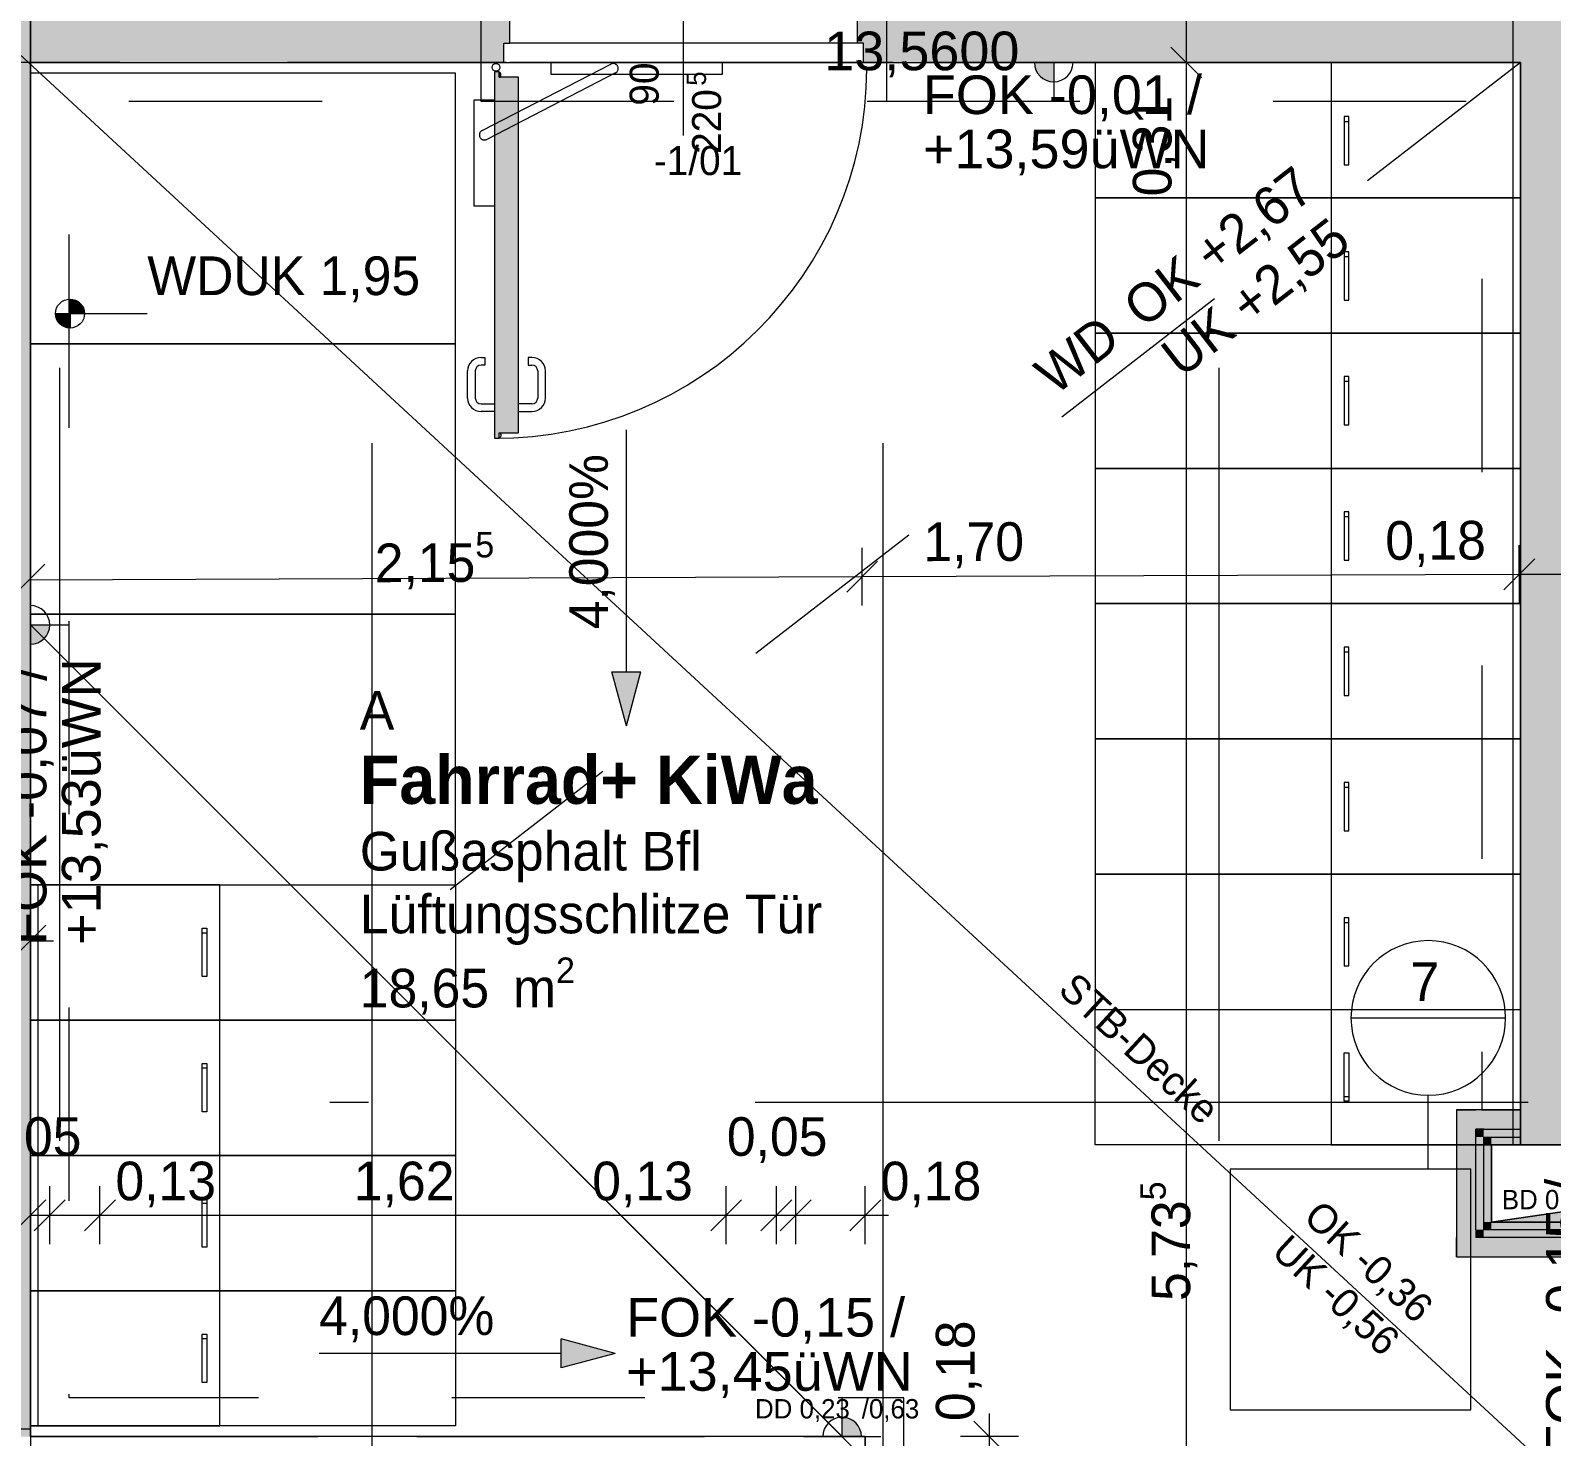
# Model space of a CAD drawing. Header units: metres. Extents: x -3.9 to 83, y -38 to 6.2.
# Drawn here: x 8.925 to 12.861, y -3.865 to -0.227 of the extents above; entities that cross this region are included whole.
import ezdxf

# ---------------------------------------------------------------- set-up
doc = ezdxf.new("R2010")
doc.units = ezdxf.units.M
doc.header["$MEASUREMENT"] = 0
for name, pattern in [('Achse', [0.004, 0.002, -0.001, 0, -0.001]), ('Punkt 1_1', [0.075, 0.025, -0.05]), ('Schnittlinie', [0.006, 0.003, -0.0015, 0, -0.0015]), ('Untersicht', [0.001, 0.0005, -0.0005]), ('Untersicht 1_1', [0.075, 0.025, -0.05])]:
    doc.linetypes.add(name, pattern=pattern)
for name, color, linetype in [('0._EG PP_2_000 Achsraster', 7, 'Continuous'), ('0._EG PP_2_110 Wand Aussen', 7, 'Continuous'), ('0._EG PP_2_120 Wand Innen tragend', 7, 'Continuous'), ('0._EG PP_2_170 Schachtwände', 7, 'Continuous'), ('0._EG PP_2_210 Decke', 7, 'Continuous'), ('0._EG PP_2_220 Bodenaufbau', 7, 'Continuous'), ('0._EG PP_2_240 Unterdämmung', 7, 'Continuous'), ('0._EG PP_2_270 Deckendurchbruchsymbol', 7, 'Continuous'), ('0._EG PP_2_520 Fixeinbauten', 7, 'Continuous'), ('0._EG PP_2_810 Raum', 7, 'Continuous'), ('0._EG PP_2_851 Marker Schnitt', 7, 'Continuous'), ('0._EG PP_2_860 Marker Änderung bis 26mmtt', 7, 'Continuous'), ('0._EG PP_2_910 Allgemein Lageplan Höhen', 7, 'Continuous'), ('0._EG PP_2_950 Polierplan Bemaßung', 7, 'Continuous')]:
    doc.layers.add(name, color=color, linetype=linetype)
doc.styles.add('ERSTELLTER_STIL_1', font='arial.ttf')
doc.styles.add('ERSTELLTER_STIL_10', font='')
doc.styles.add('ERSTELLTER_STIL_2', font='')
doc.styles.get('ERSTELLTER_STIL_10').set_extended_font_data('Eurostile', bold=True)
doc.styles.get('ERSTELLTER_STIL_2').set_extended_font_data('Eurostile')
doc.linetypes.add('Wolke', pattern='A,0,[2,415_260415_PP_VA_1_3 0 EG1.Shx,S=0.00023923,R=0,X=-3.85971e-06,Y=0.000734738],-0.03,0', length=0.03)

msp = doc.modelspace()

# ---------------------------------------------------------------- hatches: boundary and pattern name
at = {"layer": '0._EG PP_2_110 Wand Aussen', "linetype": 'Continuous', "lineweight": 13, "true_color": 0x3f7f02}
for points in [[(8.925, -0.31), (10.09, -0.31), (10.09, -0.195), (10.09, -0.13), (8.925, -0.13)], [(11.14, -0.195), (11.14, -0.31), (12.78, -0.31), (12.78, -0.13), (11.14, -0.13), (11.14, -0.195)], [(12.78, -0.31), (12.96, -0.13), (12.78, -0.13)], [(12.78, -0.31), (12.96, -0.31), (12.96, -0.13)], [(12.78, -0.31), (12.78, -2.93), (12.96, -2.93), (12.96, -0.31)], [(12.96, -2.93), (12.78, -3.11), (12.96, -3.11)], [(12.96, -2.93), (12.78, -2.93), (12.78, -3.11)]]:
    msp.add_hatch(color=76, dxfattribs=at).paths.add_polyline_path(points)
at = {"layer": '0._EG PP_2_110 Wand Aussen', "linetype": 'Continuous', "lineweight": 13, "true_color": 0xff6400}
for points in [[(10.09, -0.3), (10.09, -0.31), (10.15, -0.31), (10.15, -0.26), (10.165, -0.26), (10.165, -0.195), (10.09, -0.195), (10.09, -0.205)], [(11.14, -0.3), (11.14, -0.205), (11.14, -0.195), (11.065, -0.195), (11.065, -0.26), (11.08, -0.26), (11.08, -0.31), (11.14, -0.31)], [(10.126, -1.282), (10.138, -1.282), (10.138, -1.268), (10.1875, -1.268), (10.1875, -0.348), (10.138, -0.348), (10.138, -0.334), (10.126, -0.334)]]:
    msp.add_hatch(color=30, dxfattribs=at).paths.add_polyline_path(points)
at = {"layer": '0._EG PP_2_120 Wand Innen tragend', "linetype": 'Continuous', "lineweight": 13, "true_color": 0x3f7f02}
for points in [[(8.745, -0.31), (8.925, -0.31), (8.925, -0.13), (8.745, -0.13)], [(8.925, -3.865), (8.925, -0.31), (8.745, -0.31), (8.745, -3.865)]]:
    msp.add_hatch(color=76, dxfattribs=at).paths.add_polyline_path(points)
at = {"layer": '0._EG PP_2_170 Schachtwände', "linetype": 'Continuous', "lineweight": 13, "true_color": 0xffaa00}
for points in [[(12.615, -3.02), (12.665, -3.07), (12.665, -3.02)], [(12.615, -3.07), (12.665, -3.07), (12.615, -3.02)], [(12.665, -3.07), (12.78, -3.07), (12.78, -3.02), (12.665, -3.02)], [(12.615, -3.07), (12.615, -3.35), (12.665, -3.35), (12.665, -3.07)], [(12.665, -3.35), (12.615, -3.35), (12.615, -3.4)], [(12.665, -3.35), (12.615, -3.4), (12.665, -3.4)], [(12.665, -3.4), (13.205, -3.4), (13.205, -3.35), (12.665, -3.35)]]:
    msp.add_hatch(color=40, dxfattribs=at).paths.add_polyline_path(points)
at = {"layer": '0._EG PP_2_170 Schachtwände', "linetype": 'Continuous', "lineweight": 13, "true_color": 0xfb02fe}
for points in [[(12.665, -3.07), (12.685, -3.09), (12.685, -3.07)], [(12.665, -3.09), (12.685, -3.09), (12.665, -3.07)], [(12.665, -3.09), (12.665, -3.33), (12.685, -3.33), (12.685, -3.09)], [(12.685, -3.09), (12.78, -3.09), (12.78, -3.07), (12.685, -3.07)], [(12.685, -3.09), (12.705, -3.11), (12.705, -3.09)], [(12.685, -3.11), (12.705, -3.11), (12.685, -3.09)], [(12.705, -3.11), (12.78, -3.11), (12.78, -3.09), (12.705, -3.09)], [(12.685, -3.11), (12.685, -3.31), (12.705, -3.31), (12.705, -3.11)], [(12.685, -3.33), (12.665, -3.33), (12.665, -3.35)], [(12.685, -3.33), (12.665, -3.35), (12.685, -3.35)], [(12.705, -3.31), (12.685, -3.31), (12.685, -3.33)], [(12.705, -3.31), (12.685, -3.33), (12.705, -3.33)], [(12.685, -3.35), (13.205, -3.35), (13.205, -3.33), (12.685, -3.33)], [(12.705, -3.33), (13.205, -3.33), (13.205, -3.31), (12.705, -3.31)]]:
    msp.add_hatch(color=6, dxfattribs=at).paths.add_polyline_path(points)
at = {"layer": '0._EG PP_2_270 Deckendurchbruchsymbol', "linetype": 'Continuous', "lineweight": 0}
msp.add_hatch(color=8, dxfattribs=at).paths.add_polyline_path([(12.705, -3.31), (13.205, -3.31), (13.205, -3.11), (13.1411, -3.2461)])
at = {"layer": '0._EG PP_2_950 Polierplan Bemaßung', "linetype": 'Continuous', "lineweight": 0, "true_color": 0x000000}
for points in [[(11.5724, -0.31), (11.5224, -0.31), (11.5262, -0.3291), (11.537, -0.3454), (11.5532, -0.3562), (11.5724, -0.36)], [(8.925, -1.765), (8.925, -1.815), (8.9441, -1.8112), (8.9604, -1.8004), (8.9712, -1.7841), (8.975, -1.765)], [(11.025, -3.865), (11.075, -3.865), (11.0712, -3.8459), (11.0604, -3.8296), (11.0441, -3.8188), (11.025, -3.815)]]:
    msp.add_hatch(color=18, dxfattribs=at).paths.add_polyline_path(points)
at = {"layer": '0._EG PP_2_950 Polierplan Bemaßung', "linetype": 'Continuous', "lineweight": 13, "true_color": 0xff6400}
for points in [[(9.0274, -0.9597), (9.0649, -0.9595), (9.062, -0.9452), (9.0538, -0.9331), (9.0416, -0.925), (9.0272, -0.9222)], [(9.0274, -0.9597), (8.9899, -0.9598), (8.9928, -0.9742), (9.001, -0.9863), (9.0132, -0.9944), (9.0275, -0.9972)]]:
    msp.add_hatch(color=30, dxfattribs=at).paths.add_polyline_path(points)
at = {"layer": '0._EG PP_2_950 Polierplan Bemaßung', "linetype": 'Continuous', "lineweight": 13, "true_color": 0x6c6cff}
for points in [[(10.4668, -2.0265), (10.5043, -1.8865), (10.4293, -1.8865)], [(10.4381, -3.65), (10.2981, -3.6125), (10.2981, -3.6875)]]:
    msp.add_hatch(color=171, dxfattribs=at).paths.add_polyline_path(points)

# ---------------------------------------------------------------- linework, layer by layer
at = {"layer": '0._EG PP_2_000 Achsraster', "color": 5, "linetype": 'Achse', "lineweight": 0, "ltscale": 1000}
for p, q in [((9, 3), (9, -36)), ((12, 3), (12, -36)), ((-1.5, -3), (21, -3))]:
    msp.add_line(p, q, dxfattribs=at)
at = {"layer": '0._EG PP_2_110 Wand Aussen', "color": 7, "linetype": 'Continuous', "lineweight": 13, "ltscale": 1000}
for p, q in [((10.615, -0.4991), (10.615, 0.05)), ((10.1405, -0.3355), (10.138, -0.3355)), ((10.138, -0.3355), (10.138, -0.348)), ((10.138, -0.348), (10.1405, -0.348)), ((10.142, -0.3395), (10.1405, -0.3355)), ((10.1405, -0.348), (10.142, -0.344)), ((10.142, -0.344), (10.142, -0.3395)), ((10.091, -1.073), (10.101, -1.073)), ((10.101, -1.093), (10.091, -1.093)), ((10.101, -1.073), (10.101, -1.093)), ((10.2225, -1.073), (10.2125, -1.073)), ((10.2125, -1.073), (10.2125, -1.093)), ((10.2125, -1.093), (10.2225, -1.093)), ((10.056, -1.178), (10.056, -1.108)), ((10.076, -1.108), (10.076, -1.178)), ((10.2375, -1.108), (10.2375, -1.178)), ((10.2575, -1.178), (10.2575, -1.108)), ((10.091, -1.193), (10.126, -1.193)), ((10.126, -1.213), (10.091, -1.213)), ((10.2225, -1.193), (10.1875, -1.193)), ((10.1875, -1.213), (10.2225, -1.213)), ((10.138, -1.268), (10.1405, -1.268)), ((10.138, -1.2805), (10.138, -1.268)), ((10.1405, -1.2805), (10.138, -1.2805)), ((10.1405, -1.268), (10.142, -1.272)), ((10.142, -1.2765), (10.1405, -1.2805)), ((10.142, -1.272), (10.142, -1.2765))]:
    msp.add_line(p, q, dxfattribs=at)
at = {"layer": '0._EG PP_2_110 Wand Aussen', "color": 7, "linetype": 'Continuous', "lineweight": 18, "ltscale": 1000}
for p, q in [((10.09, -0.195), (10.09, -0.31)), ((11.14, -0.195), (11.14, -0.31))]:
    msp.add_line(p, q, dxfattribs=at)
at = {"layer": '0._EG PP_2_110 Wand Aussen', "color": 7, "linetype": 'Untersicht 1_1', "lineweight": 13, "ltscale": 1000}
for p, q in [((11.065, -0.26), (10.165, -0.26)), ((10.09, -0.31), (11.14, -0.31)), ((11.065, -0.31), (10.165, -0.31))]:
    msp.add_line(p, q, dxfattribs=at)
at = {"layer": '0._EG PP_2_110 Wand Aussen', "color": 8, "linetype": 'Punkt 1_1', "lineweight": 13, "ltscale": 1000}
for p, q in [((10.0935, -0.4859), (10.4268, -0.3139)), ((10.2725, -0.31), (10.7145, -0.31)), ((10.2725, -0.341), (10.2725, -0.31)), ((10.7145, -0.31), (10.7145, -0.341)), ((10.4387, -0.3371), (10.1055, -0.5091)), ((10.7145, -0.341), (10.2725, -0.341)), ((10.073, -0.6815), (10.073, -0.4065)), ((10.073, -0.4065), (10.126, -0.4065)), ((10.126, -0.4065), (10.126, -0.6815)), ((10.126, -0.6815), (10.073, -0.6815))]:
    msp.add_line(p, q, dxfattribs=at)
at = {"layer": '0._EG PP_2_110 Wand Aussen', "color": 7, "linetype": 'Continuous', "lineweight": 13, "ltscale": 1000, "flags": 128}
for points in [[(10.09, -0.3), (10.09, -0.31), (10.15, -0.31), (10.15, -0.26), (10.165, -0.26), (10.165, -0.195), (10.09, -0.195), (10.09, -0.205)], [(11.14, -0.3), (11.14, -0.31), (11.08, -0.31), (11.08, -0.26), (11.065, -0.26), (11.065, -0.195), (11.14, -0.195), (11.14, -0.205)], [(10.126, -1.282), (10.138, -1.282), (10.138, -1.268), (10.1875, -1.268), (10.1875, -0.348), (10.138, -0.348), (10.138, -0.334), (10.126, -0.334)]]:
    msp.add_lwpolyline(points, close=True, dxfattribs=at)
at = {"layer": '0._EG PP_2_110 Wand Aussen', "color": 7, "linetype": 'Continuous', "lineweight": 18, "ltscale": 1000, "flags": 128}
for points in [[(8.925, -0.31), (10.09, -0.31)], [(11.14, -0.31), (12.78, -0.31)], [(12.78, -0.31), (12.78, -3.11)], [(12.78, -3.11), (12.96, -3.11)]]:
    msp.add_lwpolyline(points, dxfattribs=at)
at = {"layer": '0._EG PP_2_110 Wand Aussen', "color": 7, "linetype": 'Continuous', "lineweight": 13, "ltscale": 1000}
msp.add_circle((10.1295, -0.3225), 0.01, dxfattribs=at)
at = {"layer": '0._EG PP_2_110 Wand Aussen', "color": 8, "linetype": 'Punkt 1_1', "lineweight": 13, "ltscale": 1000}
for centre, start, end in [((10.4327, -0.3255), 297.3011, 117.3011), ((10.0995, -0.4975), 117.3011, 297.3011)]:
    msp.add_arc(centre, 0.013, start, end, dxfattribs=at)
at = {"layer": '0._EG PP_2_110 Wand Aussen', "color": 7, "linetype": 'Continuous', "lineweight": 13, "ltscale": 1000}
for centre, radius, start, end in [((10.1295, -0.3225), 0.9595, 269.791, 359.791), ((10.091, -1.108), 0.035, 90, 180), ((10.091, -1.108), 0.015, 90, 180), ((10.2225, -1.108), 0.035, 0, 90), ((10.2225, -1.108), 0.015, 0, 90), ((10.091, -1.178), 0.035, 180, 270), ((10.091, -1.178), 0.015, 180, 270), ((10.2225, -1.178), 0.035, 270, 0), ((10.2225, -1.178), 0.015, 270, 0)]:
    msp.add_arc(centre, radius, start, end, dxfattribs=at)
at = {"layer": '0._EG PP_2_110 Wand Aussen', "color": 7, "linetype": 'Continuous', "lineweight": 18, "ltscale": 1000}
for p in [(10.09, -0.31), (11.14, -0.31)]:
    msp.add_point(p, dxfattribs=at)
at = {"layer": '0._EG PP_2_120 Wand Innen tragend', "color": 7, "linetype": 'Continuous', "lineweight": 18, "ltscale": 1000, "flags": 128}
msp.add_lwpolyline([(8.925, -3.865), (8.925, -0.31)], dxfattribs=at)
at = {"layer": '0._EG PP_2_170 Schachtwände', "color": 7, "linetype": 'Continuous', "lineweight": 18, "ltscale": 1000}
for p, q in [((12.685, -3.07), (12.665, -3.07)), ((12.665, -3.33), (12.665, -3.07)), ((12.685, -3.07), (12.665, -3.07)), ((12.685, -3.07), (12.78, -3.07)), ((12.685, -3.33), (12.685, -3.09)), ((12.685, -3.09), (12.78, -3.09)), ((12.665, -3.33), (12.665, -3.35)), ((12.665, -3.33), (12.665, -3.35)), ((13.205, -3.33), (12.685, -3.33)), ((13.205, -3.35), (12.665, -3.35))]:
    msp.add_line(p, q, dxfattribs=at)
at = {"layer": '0._EG PP_2_170 Schachtwände', "color": 7, "linetype": 'Continuous', "lineweight": 18, "ltscale": 1000, "flags": 128}
for points in [[(12.615, -3.02), (12.665, -3.02)], [(12.615, -3.02), (12.615, -3.35)], [(12.78, -3.02), (12.665, -3.02)], [(12.78, -3.07), (12.78, -3.02)], [(12.78, -3.09), (12.78, -3.07)], [(12.78, -3.11), (12.78, -3.09)], [(12.705, -3.31), (12.705, -3.11)], [(12.705, -3.11), (12.78, -3.11)], [(13.205, -3.31), (12.705, -3.31)], [(12.615, -3.4), (12.615, -3.35)], [(12.615, -3.4), (13.205, -3.4)]]:
    msp.add_lwpolyline(points, dxfattribs=at)
at = {"layer": '0._EG PP_2_210 Decke', "color": 7, "linetype": 'Continuous', "lineweight": 13, "ltscale": 1000, "true_color": 0xf4f4f4, "flags": 128}
for points in [[(8.725, -3.845), (8.925, -3.845), (8.925, -0.13), (8.725, -0.13)], [(12.76, -0.13), (8.925, -0.13), (8.925, -4.045), (10.905, -4.045), (10.905, -6.045), (15.32, -6.045), (15.32, -3.11)]]:
    msp.add_lwpolyline(points, dxfattribs=at)
at = {"layer": '0._EG PP_2_210 Decke', "color": 7, "linetype": 'Continuous', "lineweight": 18, "ltscale": 1000, "flags": 128}
for points in [[(12.76, -0.13), (12.76, -3.11)], [(12.76, -3.11), (15.32, -3.11)]]:
    msp.add_lwpolyline(points, dxfattribs=at)
at = {"layer": '0._EG PP_2_220 Bodenaufbau', "color": 7, "linetype": 'Continuous', "lineweight": 13, "ltscale": 1000, "true_color": 0xf4f4f4, "flags": 128}
msp.add_lwpolyline([(8.925, -0.31), (12.78, -0.31), (12.78, -3.02), (12.615, -3.02), (12.615, -3.4), (13.205, -3.4), (13.205, -6.045), (11.085, -6.045), (11.085, -3.865), (8.925, -3.865)], close=True, dxfattribs=at)
at = {"layer": '0._EG PP_2_220 Bodenaufbau', "color": 8, "linetype": 'Continuous', "lineweight": 0, "ltscale": 1000, "flags": 128}
for points in [[(8.925, -0.31), (12.78, -0.31)], [(8.925, -1.765), (8.925, -0.31)], [(12.78, -0.31), (12.78, -3.02)], [(11.7155, -4.5555), (8.925, -1.765)], [(8.925, -3.865), (8.925, -1.765)], [(8.925, -1.765), (11.025, -3.865)], [(12.615, -3.02), (12.615, -3.4)], [(12.78, -3.02), (12.615, -3.02)], [(12.615, -3.4), (13.205, -3.4)]]:
    msp.add_lwpolyline(points, dxfattribs=at)
at = {"layer": '0._EG PP_2_240 Unterdämmung', "color": 30, "linetype": 'Untersicht', "lineweight": 13, "ltscale": 1000, "true_color": 0xff6400, "flags": 128}
msp.add_lwpolyline([(0.3126, -0.71), (0.3237, -3.735), (8.925, -3.735), (8.925, -3.865), (11.085, -3.865), (11.085, -6.045), (13.205, -6.045), (13.205, -3.11), (12.78, -3.11), (12.78, -0.31), (6.2, -0.31), (6.2, -0.71)], close=True, dxfattribs=at)
for points in [[(10.09, -0.31), (8.925, -0.31), (8.925, -3.865)], [(11.14, -0.31), (10.09, -0.31)], [(10.09, -0.31), (10.09, -0.41)], [(11.14, -0.41), (12.68, -0.41), (12.68, -2.92), (12.68, -3.02), (12.78, -3.02), (12.78, -0.31), (11.14, -0.31)], [(11.14, -0.31), (11.14, -0.41)], [(8.925, -3.865), (11.085, -3.865), (11.085, -6.045), (11.48, -6.045), (11.48, -5.925), (12.08, -5.925), (12.08, -6.045), (13.105, -6.045), (13.205, -6.045), (13.205, -3.4), (13.105, -3.4), (13.105, -3.5), (13.105, -5.945), (12.18, -5.945), (12.18, -5.825), (11.38, -5.825), (11.38, -5.945), (11.185, -5.945), (11.185, -3.765), (9.025, -3.765), (9.025, -0.41), (10.09, -0.41)], [(10.09, -0.41), (11.14, -0.41)]]:
    msp.add_lwpolyline(points, dxfattribs=at)
at = {"layer": '0._EG PP_2_270 Deckendurchbruchsymbol', "color": 7, "linetype": 'Continuous', "lineweight": 13, "ltscale": 1000, "flags": 128}
for points in [[(13.1411, -3.2461), (13.205, -3.11), (12.705, -3.11), (12.705, -3.31)], [(12.705, -3.31), (13.205, -3.31), (13.205, -3.11), (13.1411, -3.2461)]]:
    msp.add_lwpolyline(points, close=True, dxfattribs=at)
at = {"layer": '0._EG PP_2_520 Fixeinbauten', "color": 8, "linetype": 'Continuous', "lineweight": 13, "ltscale": 1000, "true_color": 0x7e7f7f}
for p, q in [((12.336, -0.45), (12.324, -0.45)), ((12.324, -0.45), (12.324, -0.4622)), ((12.336, -0.45), (12.324, -0.45)), ((12.324, -0.45), (12.324, -0.575)), ((12.324, -0.4622), (12.336, -0.4622)), ((12.336, -0.4622), (12.336, -0.45)), ((12.336, -0.575), (12.336, -0.45)), ((12.324, -0.575), (12.336, -0.575)), ((12.336, -0.8), (12.324, -0.8)), ((12.324, -0.8), (12.324, -0.8122)), ((12.336, -0.8), (12.324, -0.8)), ((12.324, -0.8), (12.324, -0.925)), ((12.324, -0.8122), (12.336, -0.8122)), ((12.336, -0.8122), (12.336, -0.8)), ((12.336, -0.925), (12.336, -0.8)), ((12.324, -0.925), (12.336, -0.925)), ((12.336, -1.1225), (12.324, -1.1225)), ((12.324, -1.1225), (12.324, -1.1347)), ((12.336, -1.1225), (12.324, -1.1225)), ((12.324, -1.1225), (12.324, -1.2475)), ((12.324, -1.1347), (12.336, -1.1347)), ((12.336, -1.1347), (12.336, -1.1225)), ((12.336, -1.2475), (12.336, -1.1225)), ((12.324, -1.2475), (12.336, -1.2475)), ((12.336, -1.4725), (12.324, -1.4725)), ((12.324, -1.4725), (12.324, -1.4847)), ((12.336, -1.4725), (12.324, -1.4725)), ((12.324, -1.4725), (12.324, -1.5975)), ((12.324, -1.4847), (12.336, -1.4847)), ((12.336, -1.4847), (12.336, -1.4725)), ((12.336, -1.5975), (12.336, -1.4725)), ((12.324, -1.5975), (12.336, -1.5975)), ((12.336, -1.8225), (12.324, -1.8225)), ((12.324, -1.8225), (12.324, -1.8347)), ((12.336, -1.8225), (12.324, -1.8225)), ((12.324, -1.8225), (12.324, -1.9475)), ((12.324, -1.8347), (12.336, -1.8347)), ((12.336, -1.8347), (12.336, -1.8225)), ((12.336, -1.9475), (12.336, -1.8225)), ((12.324, -1.9475), (12.336, -1.9475)), ((12.336, -2.1725), (12.324, -2.1725)), ((12.324, -2.1725), (12.324, -2.1847)), ((12.336, -2.1725), (12.324, -2.1725)), ((12.324, -2.1725), (12.324, -2.2975)), ((12.324, -2.1847), (12.336, -2.1847)), ((12.336, -2.1847), (12.336, -2.1725)), ((12.336, -2.2975), (12.336, -2.1725)), ((12.324, -2.2975), (12.336, -2.2975)), ((9.369, -2.55), (9.381, -2.55)), ((9.369, -2.5622), (9.369, -2.55)), ((9.369, -2.55), (9.381, -2.55)), ((9.369, -2.675), (9.369, -2.55)), ((9.381, -2.55), (9.381, -2.5622)), ((9.381, -2.55), (9.381, -2.675)), ((12.336, -2.5225), (12.324, -2.5225)), ((12.324, -2.5225), (12.324, -2.5347)), ((12.336, -2.5225), (12.324, -2.5225)), ((12.324, -2.5225), (12.324, -2.6475)), ((12.324, -2.5347), (12.336, -2.5347)), ((12.336, -2.5347), (12.336, -2.5225)), ((12.336, -2.6475), (12.336, -2.5225)), ((9.381, -2.5622), (9.369, -2.5622)), ((9.381, -2.675), (9.369, -2.675)), ((12.324, -2.6475), (12.336, -2.6475)), ((12.324, -2.9975), (12.324, -2.8725)), ((12.324, -2.8725), (12.336, -2.8725)), ((12.336, -2.8725), (12.336, -2.9975)), ((9.369, -2.9), (9.381, -2.9)), ((9.369, -2.9122), (9.369, -2.9)), ((9.369, -2.9), (9.381, -2.9)), ((9.369, -3.025), (9.369, -2.9)), ((9.381, -2.9122), (9.369, -2.9122)), ((9.381, -2.9), (9.381, -2.9122)), ((9.381, -2.9), (9.381, -3.025)), ((12.324, -2.9975), (12.324, -2.9853)), ((12.324, -2.9853), (12.336, -2.9853)), ((12.336, -2.9853), (12.336, -2.9975)), ((9.381, -3.025), (9.369, -3.025)), ((12.336, -2.9975), (12.324, -2.9975)), ((12.336, -2.9975), (12.324, -2.9975)), ((9.369, -3.25), (9.381, -3.25)), ((9.369, -3.2622), (9.369, -3.25)), ((9.369, -3.25), (9.381, -3.25)), ((9.369, -3.375), (9.369, -3.25)), ((9.381, -3.2622), (9.369, -3.2622)), ((9.381, -3.25), (9.381, -3.2622)), ((9.381, -3.25), (9.381, -3.375)), ((9.381, -3.375), (9.369, -3.375)), ((9.369, -3.6), (9.381, -3.6)), ((9.369, -3.6122), (9.369, -3.6)), ((9.369, -3.6), (9.381, -3.6)), ((9.369, -3.725), (9.369, -3.6)), ((9.381, -3.6122), (9.369, -3.6122)), ((9.381, -3.6), (9.381, -3.6122)), ((9.381, -3.6), (9.381, -3.725)), ((9.381, -3.725), (9.369, -3.725))]:
    msp.add_line(p, q, dxfattribs=at)
at = {"layer": '0._EG PP_2_520 Fixeinbauten', "color": 8, "linetype": 'Continuous', "lineweight": 13, "ltscale": 1000, "flags": 128}
for points in [[(12.78, -0.31), (11.68, -0.31), (11.68, -0.66), (12.78, -0.66)], [(10.025, -0.3375), (8.925, -0.3375), (8.925, -1.0375), (10.025, -1.0375)], [(11.68, -1.01), (12.78, -1.01), (12.78, -0.66), (11.68, -0.66)], [(12.78, -1.01), (11.68, -1.01), (11.68, -1.36), (12.78, -1.36)], [(10.025, -1.0375), (8.925, -1.0375), (8.925, -1.7375), (10.025, -1.7375)], [(12.78, -1.36), (11.68, -1.36), (11.68, -1.71), (12.78, -1.71)], [(11.68, -2.06), (12.78, -2.06), (12.78, -1.71), (11.68, -1.71)], [(10.025, -1.7375), (8.925, -1.7375), (8.925, -2.4375), (10.025, -2.4375)], [(11.68, -2.41), (12.78, -2.41), (12.78, -2.06), (11.68, -2.06)], [(10.025, -2.7875), (8.925, -2.7875), (8.925, -2.4375), (10.025, -2.4375)], [(11.68, -2.76), (12.78, -2.76), (12.78, -2.41), (11.68, -2.41)], [(10.025, -3.1375), (8.925, -3.1375), (8.925, -2.7875), (10.025, -2.7875)], [(11.68, -2.76), (12.78, -2.76), (12.78, -3.11), (11.68, -3.11)], [(8.925, -3.1375), (10.025, -3.1375), (10.025, -3.4875), (8.925, -3.4875)], [(10.025, -3.8375), (8.925, -3.8375), (8.925, -3.4875), (10.025, -3.4875)]]:
    msp.add_lwpolyline(points, close=True, dxfattribs=at)
at = {"layer": '0._EG PP_2_520 Fixeinbauten', "color": 8, "linetype": 'Continuous', "lineweight": 0, "ltscale": 1000, "flags": 128}
for points in [[(12.76, -0.31), (12.29, -0.31), (12.29, -3.11), (12.76, -3.11)], [(12.76, -3.11), (12.78, -3.11), (12.78, -0.31), (12.76, -0.31)], [(8.945, -2.4375), (8.925, -2.4375), (8.925, -3.8375)], [(8.945, -3.8375), (9.415, -3.8375), (9.415, -2.4375), (8.945, -2.4375)], [(8.925, -3.8375), (8.945, -3.8375)]]:
    msp.add_lwpolyline(points, dxfattribs=at)
at = {"layer": '0._EG PP_2_520 Fixeinbauten', "color": 7, "linetype": 'Continuous', "lineweight": 18, "ltscale": 1000, "flags": 128}
for points in [[(12.76, -0.31), (12.76, -3.11)], [(8.945, -3.8375), (8.945, -2.4375)]]:
    msp.add_lwpolyline(points, dxfattribs=at)
at = {"layer": '0._EG PP_2_851 Marker Schnitt', "color": 7, "linetype": 'Schnittlinie', "lineweight": 13, "ltscale": 1000}
for p, q in [((9.8079, 4.805), (9.8079, -11.7)), ((11.13, 4.805), (11.13, -5.7741))]:
    msp.add_line(p, q, dxfattribs=at)
at = {"layer": '0._EG PP_2_860 Marker Änderung bis 26mmtt', "color": 7, "linetype": 'Continuous', "lineweight": 13, "ltscale": 1000}
for p, q in [((12.3416, -2.7819), (12.7416, -2.7819)), ((12.5416, -3.1733), (12.5416, -2.9819))]:
    msp.add_line(p, q, dxfattribs=at)
at = {"layer": '0._EG PP_2_860 Marker Änderung bis 26mmtt', "color": 200, "linetype": 'Wolke', "lineweight": 13, "ltscale": 1000, "true_color": 0xd600ff}
for p, q in [((12.6516, -3.1733), (12.0291, -3.1733)), ((12.0291, -3.1733), (12.0291, -3.7959)), ((12.6516, -3.7959), (12.6516, -3.1733)), ((12.0291, -3.7959), (12.6516, -3.7959))]:
    msp.add_line(p, q, dxfattribs=at)
at = {"layer": '0._EG PP_2_860 Marker Änderung bis 26mmtt', "color": 7, "linetype": 'Continuous', "lineweight": 13, "ltscale": 1000}
for start, end in [(0, 180), (180, 0)]:
    msp.add_arc((12.5416, -2.7819), 0.2, start, end, dxfattribs=at)
at = {"layer": '0._EG PP_2_950 Polierplan Bemaßung', "color": 6, "linetype": 'Continuous', "lineweight": 13, "ltscale": 1000, "true_color": 0xfb02fe}
for p, q in [((11.9158, -0.31), (11.9158, 0)), ((11.8758, -0.27), (11.9558, -0.35)), ((11.9908, -0.31), (11.8408, -0.31)), ((11.9158, -6.045), (11.9158, -0.31)), ((11.0771, -1.7152), (11.0766, -1.5652)), ((12.7774, -1.709), (12.7768, -1.559)), ((8.962, -1.608), (8.8823, -1.6883)), ((11.1167, -1.6001), (11.037, -1.6804)), ((12.8169, -1.5939), (12.7372, -1.6742)), ((8.9221, -1.6481), (11.0768, -1.6402)), ((11.0768, -1.6402), (12.7771, -1.634)), ((12.7771, -1.634), (12.9571, -1.6334))]:
    msp.add_line(p, q, dxfattribs=at)
at = {"layer": '0._EG PP_2_950 Polierplan Bemaßung', "color": 76, "linetype": 'Continuous', "lineweight": 13, "ltscale": 1000, "true_color": 0x3f7f02}
for p, q in [((8.725, -0.13), (15.32, -6.225)), ((8.885, -2.622), (8.965, -2.542)), ((8.925, -2.582), (8.985, -2.582)), ((8.975, -3.3673), (8.975, -3.2173)), ((9.105, -3.3673), (9.105, -3.2173)), ((10.725, -3.3673), (10.725, -3.2173)), ((10.855, -3.3673), (10.855, -3.2173)), ((10.905, -3.3673), (10.905, -3.2173)), ((11.085, -3.3673), (11.085, -3.2173)), ((8.965, -3.2523), (8.885, -3.3323)), ((9.015, -3.2523), (8.935, -3.3323)), ((9.145, -3.2523), (9.065, -3.3323)), ((10.765, -3.2523), (10.685, -3.3323)), ((10.895, -3.2523), (10.815, -3.3323)), ((10.945, -3.2523), (10.865, -3.3323)), ((11.045, -3.3323), (11.125, -3.2523)), ((8.925, -3.2923), (8.975, -3.2923)), ((8.975, -3.2923), (9.105, -3.2923)), ((9.105, -3.2923), (10.725, -3.2923)), ((10.725, -3.2923), (10.855, -3.2923)), ((10.855, -3.2923), (10.905, -3.2923)), ((10.905, -3.2923), (11.085, -3.2923)), ((11.085, -3.2923), (11.145, -3.2923)), ((11.4062, -3.865), (11.4062, -3.805)), ((11.4462, -3.905), (11.3662, -3.825)), ((11.4812, -3.865), (11.3312, -3.865)), ((11.4062, -4.045), (11.4062, -3.865))]:
    msp.add_line(p, q, dxfattribs=at)
at = {"layer": '0._EG PP_2_950 Polierplan Bemaßung', "color": 30, "linetype": 'Untersicht', "lineweight": 13, "ltscale": 1000, "true_color": 0xff6400}
msp.add_line((12.78, -0.31), (9.8103, -2.6052), dxfattribs=at)
at = {"layer": '0._EG PP_2_950 Polierplan Bemaßung', "color": 7, "linetype": 'Continuous', "lineweight": 13, "ltscale": 1000}
for p, q in [((11.6724, -0.31), (11.4724, -0.31)), ((11.5724, -0.31), (11.5724, -0.41)), ((8.925, -1.765), (9.025, -1.765)), ((11.025, -3.865), (11.025, -3.765)), ((10.925, -3.865), (11.125, -3.865))]:
    msp.add_line(p, q, dxfattribs=at)
at = {"layer": '0._EG PP_2_950 Polierplan Bemaßung', "color": 30, "linetype": 'Continuous', "lineweight": 13, "ltscale": 1000, "true_color": 0xff6400}
for p, q in [((9.0272, -0.9222), (9.0275, -0.9972)), ((9.0649, -0.9595), (8.9899, -0.9598)), ((9.0274, -0.9597), (9.1274, -0.9593)), ((9.1274, -0.9593), (9.2274, -0.9593))]:
    msp.add_line(p, q, dxfattribs=at)
at = {"layer": '0._EG PP_2_950 Polierplan Bemaßung', "color": 171, "linetype": 'Continuous', "lineweight": 13, "ltscale": 1000, "true_color": 0x6c6cff}
for p, q in [((10.4668, -1.7765), (10.4668, -1.2602)), ((10.4668, -1.8765), (10.4668, -1.7765)), ((10.4293, -1.8865), (10.5043, -1.8865)), ((10.4668, -2.0265), (10.4293, -1.8865)), ((10.4668, -1.8865), (10.4668, -1.8765)), ((10.4668, -2.0265), (10.5043, -1.8865)), ((10.2981, -3.6875), (10.2981, -3.6125)), ((10.4381, -3.65), (10.2981, -3.6125)), ((10.1881, -3.65), (9.6718, -3.65)), ((10.2881, -3.65), (10.1881, -3.65)), ((10.2981, -3.65), (10.2881, -3.65)), ((10.4381, -3.65), (10.2981, -3.6875))]:
    msp.add_line(p, q, dxfattribs=at)
at = {"layer": '0._EG PP_2_950 Polierplan Bemaßung', "color": 30, "linetype": 'Continuous', "lineweight": 13, "ltscale": 1000, "true_color": 0xff6400}
msp.add_circle((9.0274, -0.9597), 0.0375, dxfattribs=at)
at = {"layer": '0._EG PP_2_950 Polierplan Bemaßung', "color": 7, "linetype": 'Continuous', "lineweight": 13, "ltscale": 1000}
for centre, start, end in [((11.5724, -0.31), 180, 0), ((8.925, -1.765), 270, 90), ((11.025, -3.865), 0, 180)]:
    msp.add_arc(centre, 0.05, start, end, dxfattribs=at)

# ---------------------------------------------------------------- texts
at = {"layer": '0._EG PP_2_110 Wand Aussen', "color": 7, "linetype": 'Continuous', "lineweight": 13, "attachment_point": 9, "rotation": 90, "style": 'ERSTELLTER_STIL_2'}
for s, insert, char_height in [('\\A1;{\\pqr;\\pt0;\\fEurostile|b0|i0|c0|p0;\\W1.000000;90}', (10.5514, -0.31), 0.075), ('\\A1;{\\pqr;\\pt0;\\fEurostile|b0|i0|c0|p0;\\W1.000000;5}', (10.6736, -0.333), 0.05), ('\\A1;{\\pqr;\\pt0;\\fEurostile|b0|i0|c0|p0;\\W1.000000;220}', (10.713, -0.379), 0.075)]:
    msp.add_mtext(s, dxfattribs=dict(at, insert=insert, char_height=char_height))
at = {"layer": '0._EG PP_2_110 Wand Aussen', "color": 7, "linetype": 'Continuous', "lineweight": 13, "insert": (10.7665, -0.6022), "char_height": 0.075, "attachment_point": 9, "style": 'ERSTELLTER_STIL_2'}
msp.add_mtext('\\A1;{\\pqr;\\pt0;\\fEurostile|b0|i0|c0|p0;\\W1.000000;-1/01}', dxfattribs=at)
at = {"layer": '0._EG PP_2_270 Deckendurchbruchsymbol', "color": 1, "linetype": 'Continuous', "lineweight": 0, "char_height": 0.05, "attachment_point": 8, "style": 'ERSTELLTER_STIL_2'}
for s, insert in [('\\A1;{\\pqc;\\pt0;\\fEurostile|b0|i0|c0|p0;\\W1.000000;BD 0,50\\fEurostile|b0|i0|c0|p0;\\W1.000000;\\A1{\\H.66x;\\S^  ;}\\fEurostile|b0|i0|c0|p0;\\W1.000000; /0,20\\fEurostile|b0|i0|c0|p0;\\W1.000000;\\A1{\\H.66x;\\S^  ;}\\fEurostile|b0|i0|c0|p0;\\W1.000000;\\fEurostile|b0|i0|c0|p0;\\W1.000000;\\A1{\\H.66x;\\S^  ;}}', (12.9548, -3.2915)), ('\\A1;{\\pqc;\\pt0;\\fEurostile|b0|i0|c0|p0;\\W1.000000;DD 0,23\\fEurostile|b0|i0|c0|p0;\\W1.000000;\\A1{\\H.66x;\\S^  ;}\\fEurostile|b0|i0|c0|p0;\\W1.000000; /0,63\\fEurostile|b0|i0|c0|p0;\\W1.000000;\\A1{\\H.66x;\\S^  ;}\\fEurostile|b0|i0|c0|p0;\\W1.000000;\\fEurostile|b0|i0|c0|p0;\\W1.000000;\\A1{\\H.66x;\\S^  ;}}', (11.0244, -3.8326))]:
    msp.add_mtext(s, dxfattribs=dict(at, insert=insert))
at = {"layer": '0._EG PP_2_810 Raum', "color": 7, "linetype": 'Continuous', "lineweight": 13, "attachment_point": 1}
for s, insert, char_height, style in [('\\A1;{\\pql;\\pt0;\\fEurostile|b0|i0|c0|p0;\\W1.000000;A}', (9.7772, -1.9359), 0.1, 'ERSTELLTER_STIL_2'), ('\\A1;{\\pql;\\pt0;\\fEurostile|b1|i0|c0|p0;\\W1.000000;Fahrrad+ KiWa}', (9.7772, -2.1031), 0.125, 'ERSTELLTER_STIL_10'), ('\\A1;{\\pql;\\pt0;\\fEurostile|b0|i0|c0|p0;\\W1.000000;Gußasphalt Bfl}', (9.7772, -2.3005), 0.1, 'ERSTELLTER_STIL_2'), ('\\A1;{\\pql;\\pt0;\\fEurostile|b0|i0|c0|p0;\\W1.000000;Lüftungsschlitze Tür}', (9.7772, -2.463), 0.1, 'ERSTELLTER_STIL_2'), ('\\A1;{\\pql;\\pt0,0.05;\\fEurostile|b0|i0|c0|p0;\\W1.000000;18,65\\fEurostile|b0|i0|c0|p0;\\W1.000000;\\A1{\\H.66x;\\S^  ;}\\fEurostile|b0|i0|c0|p0;\\W1.000000; m\\fEurostile|b0|i0|c0|p0;\\W1.000000;\\A1{\\H.66x;\\S2^  ;}}', (9.7772, -2.6255), 0.1, 'ERSTELLTER_STIL_2')]:
    msp.add_mtext(s, dxfattribs=dict(at, insert=insert, char_height=char_height, style=style))
at = {"layer": '0._EG PP_2_860 Marker Änderung bis 26mmtt', "color": 7, "linetype": 'Continuous', "lineweight": 13, "insert": (12.4956, -2.7381), "char_height": 0.1, "attachment_point": 7, "style": 'ERSTELLTER_STIL_2'}
msp.add_mtext('\\A1;{\\pql;\\fEurostile|b0|i0|c0|p0;\\W1.000000;7}', dxfattribs=at)
at = {"layer": '0._EG PP_2_910 Allgemein Lageplan Höhen', "color": 190, "linetype": 'Continuous', "lineweight": 0, "true_color": 0x9900ff, "insert": (10.94, -0.23), "char_height": 0.1, "attachment_point": 1, "style": 'ERSTELLTER_STIL_1'}
msp.add_mtext('\\A1;{\\pql;\\fArial|b0|i0|c0|p0;\\W1.000000; 13,5600}', dxfattribs=at)
at = {"layer": '0._EG PP_2_950 Polierplan Bemaßung', "color": 7, "linetype": 'Continuous', "lineweight": 13, "char_height": 0.1, "attachment_point": 7, "style": 'ERSTELLTER_STIL_1'}
for s, insert, width in [('\\A1;{\\pql;\\fArial|b0|i0|c0|p0;\\W1.000000;FOK -0,01 /}', (11.234, -0.462), 0.708817), ('\\A1;{\\pql;\\fArial|b0|i0|c0|p0;\\W1.000000;+13,59üWN}', (11.234, -0.602), 0.728036), ('\\A1;{\\pql;\\fArial|b0|i0|c0|p0;\\W1.000000;FOK -0,15 /}', (10.4661, -3.625), 0.708817), ('\\A1;{\\pql;\\fArial|b0|i0|c0|p0;\\W1.000000;+13,45üWN}', (10.4661, -3.765), 0.728036)]:
    msp.add_mtext(s, dxfattribs=dict(at, insert=insert, width=width))
at = {"layer": '0._EG PP_2_950 Polierplan Bemaßung', "color": 6, "linetype": 'Continuous', "lineweight": 13, "true_color": 0xfb02fe, "char_height": 0.1, "width": 0.306373, "attachment_point": 7, "style": 'ERSTELLTER_STIL_2'}
for s, insert, rotation in [('\\A1;{\\pql;\\fEurostile|b0|i0|c0|p0;\\W1.000000;0,31}', (11.8958, -0.6564), 90), ('\\A1;{\\pql;\\fEurostile|b0|i0|c0|p0;\\W1.000000;0,18}', (12.4306, -1.6153), 0.2101), ('\\A1;{\\pql;\\fEurostile|b0|i0|c0|p0;\\W1.000000;1,70}', (11.2357, -1.6188), 0.2101)]:
    msp.add_mtext(s, dxfattribs=dict(at, insert=insert, rotation=rotation))
at = {"layer": '0._EG PP_2_950 Polierplan Bemaßung', "color": 30, "linetype": 'Continuous', "lineweight": 13, "true_color": 0xff6400, "insert": (11.8317, -1.0358), "char_height": 0.1, "attachment_point": 4, "rotation": 37.6989, "line_spacing_factor": 0.968161, "style": 'ERSTELLTER_STIL_2'}
msp.add_mtext('\\A1;{\\pql;\\fEurostile|b0|i0|c0|p0;\\W1.000000;OK \\fEurostile|b0|i0|c0|p0;\\W1.000000;+\\fEurostile|b0|i0|c0|p0;\\W1.000000;2,67\\fEurostile|b0|i0|c0|p0;\\W1.000000;\\A1{\\H.66x;\\S^  ;}\\fEurostile|b0|i0|c0|p0;\\W1.000000;\\fEurostile|b0|i0|c0|p0;\\W1.000000;\\P\\pql;\\fEurostile|b0|i0|c0|p0;\\W1.000000;UK \\fEurostile|b0|i0|c0|p0;\\W1.000000;+\\fEurostile|b0|i0|c0|p0;\\W1.000000;2,55\\fEurostile|b0|i0|c0|p0;\\W1.000000;\\A1{\\H.66x;\\S^  ;}\\fEurostile|b0|i0|c0|p0;\\W1.000000;\\fEurostile|b0|i0|c0|p0;\\W1.000000;}', dxfattribs=at)
at = {"layer": '0._EG PP_2_950 Polierplan Bemaßung', "color": 30, "linetype": 'Continuous', "lineweight": 13, "true_color": 0xff6400, "insert": (9.2274, -0.9303), "char_height": 0.1, "attachment_point": 7, "style": 'ERSTELLTER_STIL_2'}
msp.add_mtext('\\A1;{\\pql;\\fEurostile|b0|i0|c0|p0;\\W1.000000;WD\\fEurostile|b0|i0|c0|p0;\\W1.000000;UK \\fEurostile|b0|i0|c0|p0;\\W1.000000;1,95}', dxfattribs=at)
at = {"layer": '0._EG PP_2_950 Polierplan Bemaßung', "color": 30, "linetype": 'Continuous', "lineweight": 13, "true_color": 0xff6400, "insert": (11.6138, -1.2231), "char_height": 0.1, "attachment_point": 4, "rotation": 37.6989, "style": 'ERSTELLTER_STIL_2'}
msp.add_mtext('\\A1;{\\pql;\\fEurostile|b0|i0|c0|p0;\\W1.000000;\\fEurostile|b0|i0|c0|p0;\\W1.000000;\\fEurostile|b0|i0|c0|p0;\\W1.000000;WD\\fEurostile|b0|i0|c0|p0;\\W1.000000;\\A1{\\H.66x;\\S^  ;}\\fEurostile|b0|i0|c0|p0;\\W1.000000;\\fEurostile|b0|i0|c0|p0;\\W1.000000;\\P\\pql;\\fEurostile|b0|i0|c0|p0;\\W1.000000;\\fEurostile|b0|i0|c0|p0;\\W1.000000;\\fEurostile|b0|i0|c0|p0;\\W1.000000;\\fEurostile|b0|i0|c0|p0;\\W1.000000;\\A1{\\H.66x;\\S^  ;}\\fEurostile|b0|i0|c0|p0;\\W1.000000;\\fEurostile|b0|i0|c0|p0;\\W1.000000;}', dxfattribs=at)
at = {"layer": '0._EG PP_2_950 Polierplan Bemaßung', "color": 171, "linetype": 'Continuous', "lineweight": 13, "true_color": 0x6c6cff, "insert": (10.4377, -1.7765), "char_height": 0.1, "attachment_point": 7, "rotation": 90, "style": 'ERSTELLTER_STIL_2'}
msp.add_mtext('\\A1;{\\pql;\\fEurostile|b0|i0|c0|p0;\\W1.000000;4,000\\fEurostile|b0|i0|c0|p0;\\W1.000000;%}', dxfattribs=at)
at = {"layer": '0._EG PP_2_950 Polierplan Bemaßung', "color": 6, "linetype": 'Continuous', "lineweight": 13, "true_color": 0xfb02fe, "char_height": 0.1, "attachment_point": 7, "style": 'ERSTELLTER_STIL_2'}
for s, insert, rotation in [('\\A1;{\\pql;\\fEurostile|b0|i0|c0|p0;\\W1.000000;2,15\\fEurostile|b0|i0|c0|p0;\\W1.000000;\\A1{\\H.66x;\\S5^  ;}}', (9.8161, -1.6838), 0.2101), ('\\A1;{\\pql;\\fEurostile|b0|i0|c0|p0;\\W1.000000;5,73\\fEurostile|b0|i0|c0|p0;\\W1.000000;\\A1{\\H.66x;\\S5^  ;}}', (11.9547, -3.5142), 90)]:
    msp.add_mtext(s, dxfattribs=dict(at, insert=insert, rotation=rotation))
at = {"layer": '0._EG PP_2_950 Polierplan Bemaßung', "color": 7, "linetype": 'Continuous', "lineweight": 13, "char_height": 0.1, "attachment_point": 7, "rotation": 90, "style": 'ERSTELLTER_STIL_1'}
for s, insert, width in [('\\A1;{\\pql;\\fArial|b0|i0|c0|p0;\\W1.000000;FOK -0,07 /}', (8.985, -2.593), 0.708817), ('\\A1;{\\pql;\\fArial|b0|i0|c0|p0;\\W1.000000;+13,53üWN}', (9.125, -2.593), 0.728036), ('\\A1;{\\pql;\\fArial|b0|i0|c0|p0;\\W1.000000;FOK -0,15 /}', (12.965, -3.9198), 0.708817)]:
    msp.add_mtext(s, dxfattribs=dict(at, insert=insert, width=width))
at = {"layer": '0._EG PP_2_950 Polierplan Bemaßung', "color": 76, "linetype": 'Continuous', "lineweight": 13, "true_color": 0x3f7f02, "insert": (11.5486, -2.7486), "char_height": 0.075, "attachment_point": 4, "rotation": 317.2563, "style": 'ERSTELLTER_STIL_2'}
msp.add_mtext('\\A1;{\\pql;\\fEurostile|b0|i0|c0|p0;\\W1.000000;\\fEurostile|b0|i0|c0|p0;\\W1.000000;\\fEurostile|b0|i0|c0|p0;\\W1.000000;STB-Decke\\fEurostile|b0|i0|c0|p0;\\W1.000000;\\A1{\\H.66x;\\S^  ;}\\fEurostile|b0|i0|c0|p0;\\W1.000000;\\fEurostile|b0|i0|c0|p0;\\W1.000000;\\P\\pql;\\fEurostile|b0|i0|c0|p0;\\W1.000000;\\fEurostile|b0|i0|c0|p0;\\W1.000000;\\fEurostile|b0|i0|c0|p0;\\W1.000000;\\fEurostile|b0|i0|c0|p0;\\W1.000000;\\A1{\\H.66x;\\S^  ;}\\fEurostile|b0|i0|c0|p0;\\W1.000000;\\fEurostile|b0|i0|c0|p0;\\W1.000000;}', dxfattribs=at)
at = {"layer": '0._EG PP_2_950 Polierplan Bemaßung', "color": 76, "linetype": 'Continuous', "lineweight": 13, "true_color": 0x3f7f02, "char_height": 0.1, "width": 0.306373, "attachment_point": 7, "style": 'ERSTELLTER_STIL_2'}
for s, insert in [('\\A1;{\\pql;\\fEurostile|b0|i0|c0|p0;\\W1.000000;0,05}', (8.7968, -3.1573)), ('\\A1;{\\pql;\\fEurostile|b0|i0|c0|p0;\\W1.000000;0,05}', (10.7268, -3.1573)), ('\\A1;{\\pql;\\fEurostile|b0|i0|c0|p0;\\W1.000000;0,13}', (9.145, -3.2723)), ('\\A1;{\\pql;\\fEurostile|b0|i0|c0|p0;\\W1.000000;1,62}', (9.7618, -3.2723)), ('\\A1;{\\pql;\\fEurostile|b0|i0|c0|p0;\\W1.000000;0,13}', (10.3786, -3.2723)), ('\\A1;{\\pql;\\fEurostile|b0|i0|c0|p0;\\W1.000000;0,18}', (11.125, -3.2723))]:
    msp.add_mtext(s, dxfattribs=dict(at, insert=insert))
at = {"layer": '0._EG PP_2_950 Polierplan Bemaßung', "color": 76, "linetype": 'Continuous', "lineweight": 13, "true_color": 0x3f7f02, "insert": (12.1918, -3.3282), "char_height": 0.075, "attachment_point": 4, "rotation": 317.2563, "line_spacing_factor": 0.968161, "style": 'ERSTELLTER_STIL_2'}
msp.add_mtext('\\A1;{\\pql;\\fEurostile|b0|i0|c0|p0;\\W1.000000;OK \\fEurostile|b0|i0|c0|p0;\\W1.000000;\\fEurostile|b0|i0|c0|p0;\\W1.000000;-0,36\\fEurostile|b0|i0|c0|p0;\\W1.000000;\\A1{\\H.66x;\\S^  ;}\\fEurostile|b0|i0|c0|p0;\\W1.000000;\\fEurostile|b0|i0|c0|p0;\\W1.000000;\\P\\pql;\\fEurostile|b0|i0|c0|p0;\\W1.000000;UK \\fEurostile|b0|i0|c0|p0;\\W1.000000;\\fEurostile|b0|i0|c0|p0;\\W1.000000;-0,56\\fEurostile|b0|i0|c0|p0;\\W1.000000;\\A1{\\H.66x;\\S^  ;}\\fEurostile|b0|i0|c0|p0;\\W1.000000;\\fEurostile|b0|i0|c0|p0;\\W1.000000;}', dxfattribs=at)
at = {"layer": '0._EG PP_2_950 Polierplan Bemaßung', "color": 171, "linetype": 'Continuous', "lineweight": 13, "true_color": 0x6c6cff, "insert": (9.6718, -3.621), "char_height": 0.1, "attachment_point": 7, "style": 'ERSTELLTER_STIL_2'}
msp.add_mtext('\\A1;{\\pql;\\fEurostile|b0|i0|c0|p0;\\W1.000000;4,000\\fEurostile|b0|i0|c0|p0;\\W1.000000;%}', dxfattribs=at)
at = {"layer": '0._EG PP_2_950 Polierplan Bemaßung', "color": 76, "linetype": 'Continuous', "lineweight": 13, "true_color": 0x3f7f02, "insert": (11.3862, -3.825), "char_height": 0.1, "width": 0.306373, "attachment_point": 7, "rotation": 90, "style": 'ERSTELLTER_STIL_2'}
msp.add_mtext('\\A1;{\\pql;\\fEurostile|b0|i0|c0|p0;\\W1.000000;0,18}', dxfattribs=at)

doc.saveas('drawing.dxf')
